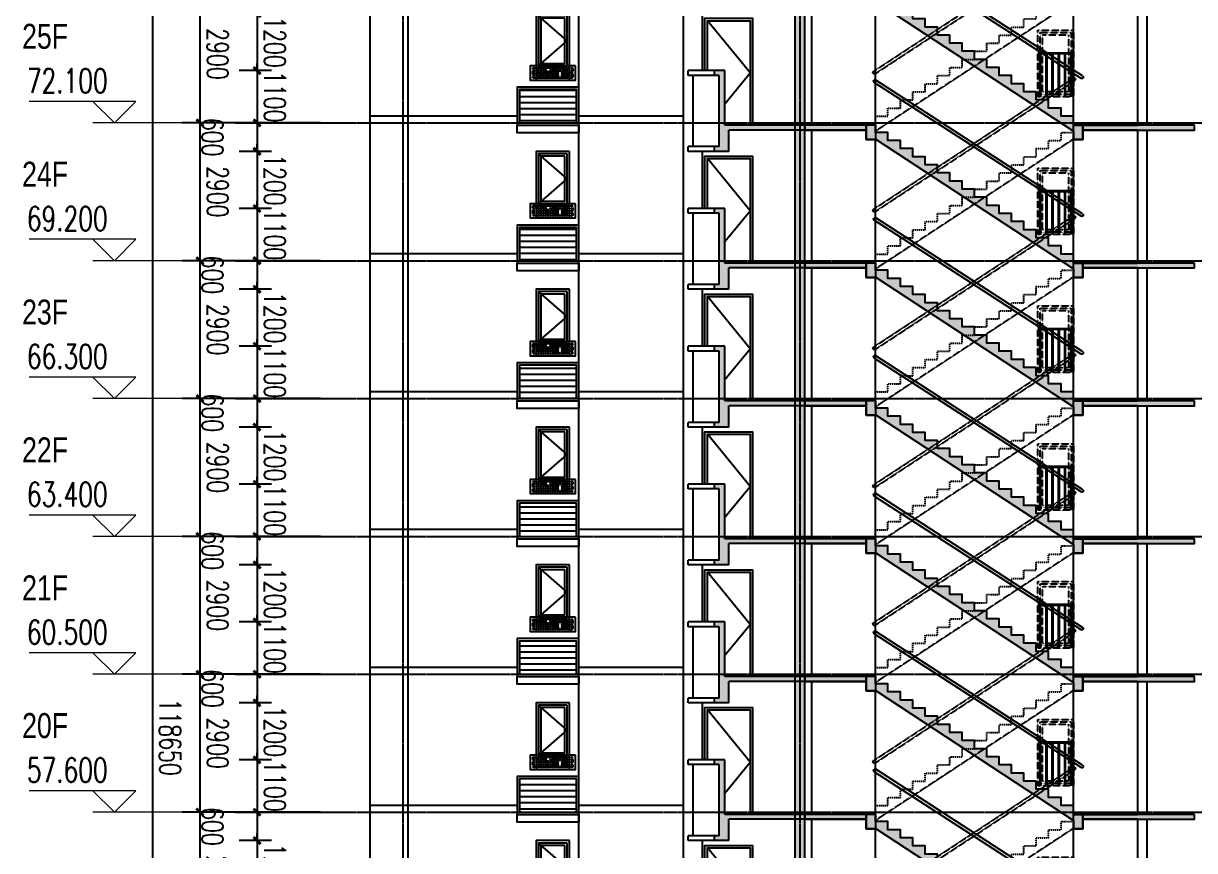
# Model space of a CAD drawing. Header units: millimetres. Extents: x 43 to 235305, y 0 to 139712.
# Drawn here: x 179818 to 204454, y 69499 to 86900 of the extents above; entities that cross this region are included whole.
import ezdxf

# ---------------------------------------------------------------- set-up
doc = ezdxf.new("R2010")
doc.units = ezdxf.units.MM
doc.linetypes.add('DASH', pattern=[0.35, 0.25, -0.1])
doc.linetypes.add('DOTE', pattern=[2.42, 2, -0.2, 0.02, -0.2])
for name, color, linetype in [('$0$A-DRWD', 4, 'Continuous'), ('A-AXIS', 1, 'DOTE'), ('A-AXIS-DIMS', 3, 'Continuous'), ('A-CLOS', 5, 'Continuous'), ('A-DRWD-DIMS', 144, 'Continuous'), ('A-ELEV-DRWD', 130, 'Continuous'), ('A-ELEV-HRAL', 165, 'Continuous'), ('A-ELEV-LINE', 30, 'Continuous'), ('A-ELEV-LINE1', 33, 'Continuous'), ('A-ELEV-LINE2', 55, 'Continuous'), ('A-ELEV-OPEN', 253, 'Continuous'), ('A-ELEV-PATT', 55, 'Continuous'), ('A-ELEV-SHUT', 215, 'Continuous'), ('A-HATH', 8, 'Continuous'), ('A-HATH1', 251, 'Continuous'), ('A-OVER', 21, 'Continuous'), ('A-ROOM-NAME', 255, 'Continuous'), ('A-WALL', 2, 'Continuous'), ('AXIS', 3, 'Continuous'), ('PUB_TEXT', 7, 'Continuous'), ('S_A-FLOR-STR', 3, 'Continuous'), ('S_STAIR', 2, 'Continuous'), ('Sun', 138, 'Continuous')]:
    doc.layers.add(name, color=color, linetype=linetype)
doc.styles.add('_TCH_DIM', font='SIMPLEX', dxfattribs={"bigfont": 'GBCBIG'})
doc.styles.add('_TCH_DIM_T3', font='SIMPLEX', dxfattribs={"width": 0.705882, "bigfont": 'GBCBIG'})
doc.styles.add('ZBHZ', font='zbxw.shx', dxfattribs={"width": 0.7, "bigfont": 'zbhz.shx'})
doc.dimstyles.new('_TCH_ARCH&&150', dxfattribs={"dimtxt": 446.25, "dimasz": 150, "dimexe": 375, "dimexo": 450, "dimgap": 150, "dimtad": 1, "dimdec": 0, "dimzin": 0, "dimdsep": 46, "dimtxsty": '_TCH_DIM_T3', "dimblk": 'ARCHTICK', "dimcen": 0.09, "dimclrt": 7, "dimazin": 2, "dimtfac": 1, "dimtdec": 0, "dimtix": 1, "dimtmove": 2, "dimatfit": 3, "dimfxl": 1, "dimtolj": 1, "dimtzin": 0, "dimarcsym": 0})

# ---------------------------------------------------------------- blocks, each defined once
blk = doc.blocks.new('A$C72E812A2')
at = {"layer": 'A-ELEV-PATT'}
h = blk.add_hatch(dxfattribs=at)
h.set_pattern_fill('ANSI31', color=256, scale=80, angle=315, style=0)
h.set_pattern_definition([(360, (97521.56, -76693.15), (4e-14, 127), [])])
h.paths.add_polyline_path([(1250, 150), (50, 150), (50, 850), (1250, 850)])
at = {"layer": 'A-ELEV-LINE'}
blk.add_lwpolyline([(0, 100), (0, -60), (1300, -60), (1300, 100)], close=True, dxfattribs=at)
at = {"layer": 'A-ELEV-SHUT'}
for points in [[(1300, 100), (0, 100), (0, 900), (1300, 900)], [(1250, 150), (50, 150), (50, 850), (1250, 850)]]:
    blk.add_lwpolyline(points, close=True, dxfattribs=at)
blk = doc.blocks.new('GGGG')
at = {"layer": 'A-ELEV-OPEN'}
for p, q in [((-176, -227), (0, 0)), ((-128, -96), (-220, -215)), ((-48, -132), (44, -12))]:
    blk.add_line(p, q, dxfattribs=at)
blk = doc.blocks.new('A$C482258D9')
at = {"layer": '$0$A-DRWD', "linetype": 'DASH'}
for points in [[(650, -300), (1300, -300), (1300, 1000), (650, 1000)], [(700, -250), (1250, -250), (1250, 950), (700, 950)]]:
    blk.add_lwpolyline(points, close=True, dxfattribs=at)
at = {"layer": 'A-ELEV-HRAL'}
for p, q in [((600, 570), (1350, 570)), ((600, 550), (1350, 550)), ((640, 550), (640, -350)), ((660, 550), (660, -350)), ((770, 550), (770, -350)), ((790, 550), (790, -350)), ((900, 550), (900, -350)), ((920, 550), (920, -350)), ((1030, 550), (1030, -350)), ((1050, 550), (1050, -350)), ((1160, 550), (1160, -350)), ((1180, 550), (1180, -350)), ((1290, 550), (1290, -350)), ((1310, 550), (1310, -350))]:
    blk.add_line(p, q, dxfattribs=at)
at = {"layer": 'A-ELEV-LINE1', "linetype": 'DASH'}
blk.add_lwpolyline([(600, -350), (1350, -350), (1350, 1050), (600, 1050)], close=True, dxfattribs=at)
blk = doc.blocks.new('A$C26D120F1')
blk.add_circle((0, 0), 12.5)
blk = doc.blocks.new('A$C1EB953EE')
at = {"layer": 'Sun'}
for p, q in [((960, 250), (0, 250)), ((960, -50), (960, 250))]:
    blk.add_line(p, q, dxfattribs=at)
blk.add_lwpolyline([(960, 250), (0, 250), (0, -50), (960, -50)], close=True, dxfattribs=at)
at = {"layer": 'Sun', "color": 8, "linetype": 'DASH', "ltscale": 0.2}
blk.add_lwpolyline([(910, 200), (50, 200), (50, 0), (910, 0)], close=True, dxfattribs=at)
at = {"layer": 'Sun'}
for centre in [(80, 175), (80, 125), (80, 75), (80, 25), (130, 175), (280, 175), (330, 175), (330, 125), (380, 125), (380, 75), (380, 25), (480, 175), (480, 75), (480, 25), (530, 175), (530, 125), (530, 75), (530, 25), (580, 125), (580, 75), (580, 25), (680, 75), (680, 25), (730, 175), (730, 125), (730, 75), (730, 25), (780, 175), (780, 75), (780, 25)]:
    blk.add_circle(centre, 5, dxfattribs=at)
for p in [(80, 200), (80, 150), (80, 100), (80, 50), (80, 0), (130, 200), (130, 0), (180, 200), (180, 150), (180, 100), (180, 50), (180, 0), (230, 200), (230, 150), (230, 100), (230, 50), (230, 0), (280, 200), (280, 150), (280, 100), (280, 50), (280, 0), (330, 200), (330, 150), (330, 100), (330, 50), (330, 0), (380, 100), (380, 50), (380, 0), (430, 200), (430, 150), (430, 100), (430, 50), (430, 0), (480, 200), (480, 150), (480, 100), (480, 50), (480, 0), (530, 200), (530, 150), (530, 100), (530, 50), (530, 0), (580, 200), (580, 150), (580, 100), (580, 50), (580, 0), (630, 200), (630, 150), (630, 0), (680, 200), (680, 150), (680, 100), (680, 50), (680, 0), (730, 200), (730, 150), (730, 100), (730, 50), (730, 0), (780, 200), (780, 150), (780, 100), (780, 50), (780, 0), (830, 100), (830, 50), (830, 0), (880, 200), (880, 150), (880, 100), (880, 50), (880, 0)]:
    blk.add_blockref('A$C26D120F1', p, dxfattribs=at)
blk = doc.blocks.new('150pmbzd')
at = {"layer": 'A-HATH'}
for points in [[(923307, 4639), (922157, 4639), (922157, 4739), (923507, 4739), (923507, 4669), (923507, 4589), (923507, 4439), (923307, 4439)], [(923307, 1839), (923507, 1839), (923507, 2030), (923767, 2030), (923767, 2200), (924027, 2200), (924027, 2371), (924287, 2371), (924287, 2542), (924547, 2542), (924547, 2712), (924807, 2712), (924807, 2883), (925067, 2883), (925067, 3053), (925327, 3053), (925327, 3224), (925587, 3224), (925587, 3395), (925847, 3395), (925847, 3565), (926107, 3565), (926107, 3736), (926367, 3736), (926367, 3906), (926627, 3906), (926627, 4077), (926887, 4077), (926887, 4247), (927147, 4247), (927147, 4418), (927407, 4418), (927407, 4589), (927667, 4589), (927667, 4669), (927667, 4739), (927867, 4739), (927867, 4439), (927658, 4439), (923507, 1716), (923507, 1539), (923307, 1539)], [(927867, 4739), (929157, 4739), (929157, 4639), (927867, 4639)], [(929157, 4739), (929357, 4739), (929357, 1839), (929157, 1839)], [(930757, 1839), (930837, 1839), (930837, 2989), (931057, 2989), (931057, 2889), (930957, 2889), (930957, 1389), (931057, 1389), (931057, 1289), (930757, 1289)], [(920957, 1839), (923307, 1839), (923307, 1739), (920957, 1739)], [(930807, 1739), (927867, 1739), (927867, 1539), (927667, 1539), (927667, 1839), (930807, 1839)]]:
    blk.add_hatch(color=256, dxfattribs=at).paths.add_polyline_path(points)
at = {"layer": 'A-CLOS'}
for p, q in [((929357, 1839), (929357, 4739)), ((930837, 2989), (931057, 2989)), ((930837, 1839), (930837, 2989)), ((931057, 2889), (931057, 2989)), ((930957, 1389), (930957, 2889)), ((930957, 2889), (931057, 2889)), ((927667, 1839), (930837, 1839)), ((930757, 1289), (930757, 1739)), ((930757, 1289), (931057, 1289)), ((930957, 1389), (931057, 1389)), ((931057, 1289), (931057, 1389))]:
    blk.add_line(p, q, dxfattribs=at)
for points in [[(922157, 4639), (923307, 4639), (923307, 4439), (923507, 4439), (923507, 4739), (922157, 4739)], [(929157, 1839), (929157, 4739)], [(927667, 1839), (927667, 1539), (927867, 1539), (927867, 1739), (930757, 1739)]]:
    blk.add_lwpolyline(points, dxfattribs=at)
for points in [[(927867, 4739), (929157, 4739), (929157, 4639), (927867, 4639)], [(920957, 1839), (923307, 1839), (923307, 1739), (920957, 1739)]]:
    blk.add_lwpolyline(points, close=True, dxfattribs=at)
at = {"layer": 'A-ELEV-DRWD'}
blk.add_lwpolyline([(931207, 2989), (931207, 4039), (930307, 4039), (930307, 1839)], dxfattribs=at)
for points in [[(934157, 4139), (934757, 4139), (934757, 3089), (934157, 3089)], [(934207, 4089), (934707, 4089), (934707, 3139), (934207, 3139)], [(934157, 3039), (934757, 3039), (934757, 2839), (934157, 2839)]]:
    blk.add_lwpolyline(points, close=True, dxfattribs=at)
at = {"layer": 'A-ELEV-HRAL'}
for p, q in [((923313, 2876), (927665, 5690)), ((923346, 2825), (927697, 5639))]:
    blk.add_line(p, q, dxfattribs=at)
at = {"layer": 'A-ELEV-HRAL', "linetype": 'DASH'}
for p, q in [((927679, 2922), (923477, 5679)), ((927712, 2973), (923510, 5729))]:
    blk.add_line(p, q, dxfattribs=at)
at = {"layer": 'A-ELEV-HRAL'}
for centre, start, end in [((923494, 5704), 56.7308, 236.7308), ((927681, 5664), 302.8858, 122.8858), ((927695, 2948), 236.7308, 56.7308), ((923329, 2851), 122.8858, 302.8858)]:
    blk.add_arc(centre, 30, start, end, dxfattribs=at)
at = {"layer": 'A-ELEV-LINE1'}
for p, q in [((923507, 1839), (923507, 4439)), ((927667, 1839), (927667, 4439)), ((931307, 2989), (931307, 4189)), ((931707, 1289), (931707, 4189)), ((931057, 2989), (931607, 2989)), ((931607, 2889), (931607, 2989)), ((931057, 2889), (931607, 2889)), ((931507, 1389), (931507, 2889)), ((931057, 1389), (931607, 1389)), ((931057, 1289), (931607, 1289)), ((931607, 1289), (931607, 1389))]:
    blk.add_line(p, q, dxfattribs=at)
for points in [[(929007, 1839), (929007, 4639)], [(931257, 2989), (931257, 4089), (930257, 4089), (930257, 1839)]]:
    blk.add_lwpolyline(points, dxfattribs=at)
blk.add_lwpolyline([(934107, 4189), (934807, 4189), (934807, 2789), (934107, 2789)], close=True, dxfattribs=at)
at = {"layer": 'A-ELEV-LINE2'}
for p, q in [((933907, 2039), (931707, 2039)), ((938307, 2039), (935207, 2039))]:
    blk.add_line(p, q, dxfattribs=at)
at = {"layer": 'A-ELEV-OPEN'}
for points in [[(930837, 2291), (930307, 2939), (931207, 4039)], [(934757, 3089), (934157, 3614), (934757, 4139)]]:
    blk.add_lwpolyline(points, dxfattribs=at)
at = {"layer": 'A-WALL'}
blk.add_line((922157, 4639), (922157, 1839), dxfattribs=at)
blk.add_lwpolyline([(921957, 1839), (921957, 4639)], dxfattribs=at)
at = {"layer": 'S_A-FLOR-STR', "linetype": 'DASH', "ltscale": 0.5}
blk.add_lwpolyline([(927667, 1839), (927667, 2030), (927407, 2030), (927407, 2200), (927147, 2200), (927147, 2371), (926887, 2371), (926887, 2542), (926627, 2542), (926627, 2712), (926367, 2712), (926367, 2883), (926107, 2883), (926107, 3053), (925847, 3053), (925847, 3224), (925587, 3224), (925587, 3395), (925327, 3395), (925327, 3565), (925067, 3565), (925067, 3736), (924807, 3736), (924807, 3906), (924547, 3906), (924547, 4077), (924287, 4077), (924287, 4247), (924027, 4247), (924027, 4418), (923767, 4418), (923767, 4589), (923507, 4589)], dxfattribs=at)
at = {"layer": 'S_A-FLOR-STR', "linetype": 'DASH'}
blk.add_lwpolyline([(923507, 4439), (923516, 4439), (927667, 1716)], dxfattribs=at)
at = {"layer": 'S_STAIR'}
blk.add_line((927797, 1839), (929157, 1839), dxfattribs=at)
blk.add_lwpolyline([(923307, 1839), (923507, 1839), (923507, 2030), (923767, 2030), (923767, 2200), (924027, 2200), (924027, 2371), (924287, 2371), (924287, 2542), (924547, 2542), (924547, 2712), (924807, 2712), (924807, 2883), (925067, 2883), (925067, 3053), (925327, 3053), (925327, 3224), (925587, 3224), (925587, 3395), (925847, 3395), (925847, 3565), (926107, 3565), (926107, 3736), (926367, 3736), (926367, 3906), (926627, 3906), (926627, 4077), (926887, 4077), (926887, 4247), (927147, 4247), (927147, 4418), (927407, 4418), (927407, 4589), (927667, 4589), (927667, 4669), (927667, 4739), (927867, 4739), (927867, 4439), (927658, 4439), (923507, 1716), (923507, 1539), (923307, 1539), (923307, 1839)], dxfattribs=at)
at = {"layer": 'A-ELEV-OPEN', "xscale": 0.5, "yscale": 0.5, "zscale": 0.5}
blk.add_blockref('GGGG', (934467, 2999), dxfattribs=at)
at = {"layer": 'A-HATH1'}
blk.add_blockref('A$C72E812A2', (933907, 1739), dxfattribs=at)
at = {"layer": 'A-OVER'}
blk.add_blockref('A$C482258D9', (922907, 2789), dxfattribs=at)
at = {"layer": 'Sun', "xscale": -1}
blk.add_blockref('A$C1EB953EE', (934937, 2839), dxfattribs=at)
blk = doc.blocks.new('_ArchTick')
at = {"color": 0, "linetype": 'ByBlock', "const_width": 0.4}
blk.add_lwpolyline([(-0.5, -0.5), (0.5, 0.5)], dxfattribs=at)
blk = doc.blocks.new('*D3983')
at = {"layer": 'A-AXIS-DIMS', "color": 0, "lineweight": -2, "transparency": 16777216}
for p, q in [((186066, 70308), (183156, 70308)), ((183531, 70308), (183531, 67408)), ((186067, 67408), (183156, 67408))]:
    blk.add_line(p, q, dxfattribs=at)
at = {"layer": 'Defpoints', "color": 0, "transparency": 16777216}
for p in [(186516, 70308), (183531, 67408), (186517, 67408)]:
    blk.add_point(p, dxfattribs=at)
at = {"layer": 'A-AXIS-DIMS', "color": 0, "lineweight": -2, "transparency": 16777216, "xscale": 150, "yscale": 150, "zscale": 150}
for p, rotation in [((183531, 70308), 90.00053837459261), ((183531, 67408), 270.0005383745926)]:
    blk.add_blockref('_ArchTick', p, dxfattribs=dict(at, rotation=rotation))
at = {"layer": 'A-AXIS-DIMS', "color": 7, "transparency": 16777216, "insert": (183904, 68858), "char_height": 446.2, "attachment_point": 5, "rotation": 270.0005, "style": '_TCH_DIM_T3'}
blk.add_mtext('\\A1;2900', dxfattribs=at)
blk = doc.blocks.new('*D3984')
at = {"layer": 'A-AXIS-DIMS', "color": 0, "lineweight": -2, "transparency": 16777216}
for p, q in [((186066, 73208), (183156, 73208)), ((183531, 73208), (183531, 70308)), ((186066, 70308), (183156, 70308))]:
    blk.add_line(p, q, dxfattribs=at)
at = {"layer": 'Defpoints', "color": 0, "transparency": 16777216}
for p in [(186516, 73208), (183531, 70308), (186516, 70308)]:
    blk.add_point(p, dxfattribs=at)
at = {"layer": 'A-AXIS-DIMS', "color": 0, "lineweight": -2, "transparency": 16777216, "xscale": 150, "yscale": 150, "zscale": 150}
for p, rotation in [((183531, 73208), 90.00053837459261), ((183531, 70308), 270.0005383745926)]:
    blk.add_blockref('_ArchTick', p, dxfattribs=dict(at, rotation=rotation))
at = {"layer": 'A-AXIS-DIMS', "color": 7, "transparency": 16777216, "insert": (183904, 71758), "char_height": 446.2, "attachment_point": 5, "rotation": 270.0005, "style": '_TCH_DIM_T3'}
blk.add_mtext('\\A1;2900', dxfattribs=at)
blk = doc.blocks.new('*D3985')
at = {"layer": 'A-AXIS-DIMS', "color": 0, "lineweight": -2, "transparency": 16777216}
for p, q in [((186066, 76108), (183156, 76108)), ((183531, 76108), (183531, 73208)), ((186066, 73208), (183156, 73208))]:
    blk.add_line(p, q, dxfattribs=at)
at = {"layer": 'Defpoints', "color": 0, "transparency": 16777216}
for p in [(186516, 76108), (183531, 73208), (186516, 73208)]:
    blk.add_point(p, dxfattribs=at)
at = {"layer": 'A-AXIS-DIMS', "color": 0, "lineweight": -2, "transparency": 16777216, "xscale": 150, "yscale": 150, "zscale": 150}
for p, rotation in [((183531, 76108), 90.00053837459384), ((183531, 73208), 270.0005383745939)]:
    blk.add_blockref('_ArchTick', p, dxfattribs=dict(at, rotation=rotation))
at = {"layer": 'A-AXIS-DIMS', "color": 7, "transparency": 16777216, "insert": (183904, 74658), "char_height": 446.2, "attachment_point": 5, "rotation": 270.0005, "style": '_TCH_DIM_T3'}
blk.add_mtext('\\A1;2900', dxfattribs=at)
blk = doc.blocks.new('*D3986')
at = {"layer": 'A-AXIS-DIMS', "color": 0, "lineweight": -2, "transparency": 16777216}
for p, q in [((186066, 79008), (183156, 79008)), ((183531, 79008), (183531, 76108)), ((186066, 76108), (183156, 76108))]:
    blk.add_line(p, q, dxfattribs=at)
at = {"layer": 'Defpoints', "color": 0, "transparency": 16777216}
for p in [(186516, 79008), (183531, 76108), (186516, 76108)]:
    blk.add_point(p, dxfattribs=at)
at = {"layer": 'A-AXIS-DIMS', "color": 0, "lineweight": -2, "transparency": 16777216, "xscale": 150, "yscale": 150, "zscale": 150}
for p, rotation in [((183531, 79008), 90.00053837459261), ((183531, 76108), 270.0005383745926)]:
    blk.add_blockref('_ArchTick', p, dxfattribs=dict(at, rotation=rotation))
at = {"layer": 'A-AXIS-DIMS', "color": 7, "transparency": 16777216, "insert": (183904, 77558), "char_height": 446.2, "attachment_point": 5, "rotation": 270.0005, "style": '_TCH_DIM_T3'}
blk.add_mtext('\\A1;2900', dxfattribs=at)
blk = doc.blocks.new('*D3987')
at = {"layer": 'A-AXIS-DIMS', "color": 0, "lineweight": -2, "transparency": 16777216}
for p, q in [((186066, 81908), (183156, 81908)), ((183531, 81908), (183531, 79008)), ((186066, 79008), (183156, 79008))]:
    blk.add_line(p, q, dxfattribs=at)
at = {"layer": 'Defpoints', "color": 0, "transparency": 16777216}
for p in [(186516, 81908), (183531, 79008), (186516, 79008)]:
    blk.add_point(p, dxfattribs=at)
at = {"layer": 'A-AXIS-DIMS', "color": 0, "lineweight": -2, "transparency": 16777216, "xscale": 150, "yscale": 150, "zscale": 150}
for p, rotation in [((183531, 81908), 90.00053837459261), ((183531, 79008), 270.0005383745926)]:
    blk.add_blockref('_ArchTick', p, dxfattribs=dict(at, rotation=rotation))
at = {"layer": 'A-AXIS-DIMS', "color": 7, "transparency": 16777216, "insert": (183904, 80458), "char_height": 446.2, "attachment_point": 5, "rotation": 270.0005, "style": '_TCH_DIM_T3'}
blk.add_mtext('\\A1;2900', dxfattribs=at)
blk = doc.blocks.new('*D3988')
at = {"layer": 'A-AXIS-DIMS', "color": 0, "lineweight": -2, "transparency": 16777216}
for p, q in [((186066, 84808), (183156, 84808)), ((183531, 84808), (183531, 81908)), ((186066, 81908), (183156, 81908))]:
    blk.add_line(p, q, dxfattribs=at)
at = {"layer": 'Defpoints', "color": 0, "transparency": 16777216}
for p in [(186516, 84808), (183531, 81908), (186516, 81908)]:
    blk.add_point(p, dxfattribs=at)
at = {"layer": 'A-AXIS-DIMS', "color": 0, "lineweight": -2, "transparency": 16777216, "xscale": 150, "yscale": 150, "zscale": 150}
for p, rotation in [((183531, 84808), 90.00053837459261), ((183531, 81908), 270.0005383745926)]:
    blk.add_blockref('_ArchTick', p, dxfattribs=dict(at, rotation=rotation))
at = {"layer": 'A-AXIS-DIMS', "color": 7, "transparency": 16777216, "insert": (183904, 83358), "char_height": 446.2, "attachment_point": 5, "rotation": 270.0005, "style": '_TCH_DIM_T3'}
blk.add_mtext('\\A1;2900', dxfattribs=at)
blk = doc.blocks.new('*D3989')
at = {"layer": 'A-AXIS-DIMS', "color": 0, "lineweight": -2, "transparency": 16777216}
for p, q in [((186066, 87708), (183156, 87708)), ((183531, 87708), (183531, 84808)), ((186066, 84808), (183156, 84808))]:
    blk.add_line(p, q, dxfattribs=at)
at = {"layer": 'Defpoints', "color": 0, "transparency": 16777216}
for p in [(186516, 87708), (183531, 84808), (186516, 84808)]:
    blk.add_point(p, dxfattribs=at)
at = {"layer": 'A-AXIS-DIMS', "color": 0, "lineweight": -2, "transparency": 16777216, "xscale": 150, "yscale": 150, "zscale": 150}
for p, rotation in [((183531, 87708), 90.00053837459261), ((183531, 84808), 270.0005383745926)]:
    blk.add_blockref('_ArchTick', p, dxfattribs=dict(at, rotation=rotation))
at = {"layer": 'A-AXIS-DIMS', "color": 7, "transparency": 16777216, "insert": (183904, 86258), "char_height": 446.2, "attachment_point": 5, "rotation": 270.0005, "style": '_TCH_DIM_T3'}
blk.add_mtext('\\A1;2900', dxfattribs=at)
blk = doc.blocks.new('*D4009')
at = {"layer": 'A-AXIS-DIMS', "color": 0, "lineweight": -2, "transparency": 16777216}
for p, q in [((185498, 131208), (182157, 131208)), ((182532, 131208), (182533, 12558)), ((185499, 12558), (182158, 12558))]:
    blk.add_line(p, q, dxfattribs=at)
at = {"layer": 'Defpoints', "color": 0, "transparency": 16777216}
for p in [(185948, 131208), (182533, 12558), (185949, 12558)]:
    blk.add_point(p, dxfattribs=at)
at = {"layer": 'A-AXIS-DIMS', "color": 0, "lineweight": -2, "transparency": 16777216, "xscale": 150, "yscale": 150, "zscale": 150}
for p, rotation in [((182532, 131208), 90.000509565341), ((182533, 12558), 270.000509565341)]:
    blk.add_blockref('_ArchTick', p, dxfattribs=dict(at, rotation=rotation))
at = {"layer": 'A-AXIS-DIMS', "color": 7, "transparency": 16777216, "insert": (182906, 71883), "char_height": 446.2, "attachment_point": 5, "rotation": 270.0005, "style": '_TCH_DIM_T3'}
blk.add_mtext('\\A1;118650', dxfattribs=at)
blk = doc.blocks.new('*D3249')
at = {"layer": 'A-DRWD-DIMS', "color": 0, "lineweight": -2, "transparency": 16777216}
for p, q in [((184732, 69708), (184732, 69858)), ((185037, 69708), (184357, 69708)), ((184732, 69708), (184732, 68508)), ((185037, 68508), (184357, 68508)), ((184732, 68508), (184732, 68358))]:
    blk.add_line(p, q, dxfattribs=at)
at = {"layer": 'Defpoints', "color": 0, "transparency": 16777216}
for p in [(185487, 69708), (184732, 68508), (185487, 68508)]:
    blk.add_point(p, dxfattribs=at)
at = {"layer": 'A-DRWD-DIMS', "color": 0, "lineweight": -2, "transparency": 16777216, "xscale": 150, "yscale": 150, "zscale": 150}
for p, rotation in [((184732, 69708), 270.0006330737313), ((184732, 68508), 90.00063307373124)]:
    blk.add_blockref('_ArchTick', p, dxfattribs=dict(at, rotation=rotation))
at = {"layer": 'A-DRWD-DIMS', "color": 7, "transparency": 16777216, "insert": (185105, 69108), "char_height": 446.2, "attachment_point": 5, "rotation": 270.0006, "style": '_TCH_DIM_T3'}
blk.add_mtext('\\A1;1200', dxfattribs=at)
blk = doc.blocks.new('*D3250')
at = {"layer": 'A-DRWD-DIMS', "color": 0, "lineweight": -2, "transparency": 16777216}
for p, q in [((185037, 70308), (184357, 70308)), ((184732, 70308), (184732, 69708)), ((185037, 69708), (184357, 69708))]:
    blk.add_line(p, q, dxfattribs=at)
at = {"layer": 'Defpoints', "color": 0, "transparency": 16777216}
for p in [(185487, 70308), (184732, 69708), (185487, 69708)]:
    blk.add_point(p, dxfattribs=at)
at = {"layer": 'A-DRWD-DIMS', "color": 0, "lineweight": -2, "transparency": 16777216, "xscale": 150, "yscale": 150, "zscale": 150}
for p, rotation in [((184732, 70308), 90.00063307372568), ((184732, 69708), 270.0006330737257)]:
    blk.add_blockref('_ArchTick', p, dxfattribs=dict(at, rotation=rotation))
at = {"layer": 'A-DRWD-DIMS', "color": 7, "transparency": 16777216, "insert": (183795, 70008), "char_height": 446.2, "attachment_point": 5, "rotation": 270.0006, "style": '_TCH_DIM_T3'}
blk.add_mtext('\\A1;600', dxfattribs=at)
blk = doc.blocks.new('*D3251')
at = {"layer": 'A-DRWD-DIMS', "color": 0, "lineweight": -2, "transparency": 16777216}
for p, q in [((184732, 71408), (184732, 71558)), ((185037, 71408), (184357, 71408)), ((184732, 71408), (184732, 70308)), ((185037, 70308), (184357, 70308)), ((184732, 70308), (184732, 70158))]:
    blk.add_line(p, q, dxfattribs=at)
at = {"layer": 'Defpoints', "color": 0, "transparency": 16777216}
for p in [(185487, 71408), (184732, 70308), (185487, 70308)]:
    blk.add_point(p, dxfattribs=at)
at = {"layer": 'A-DRWD-DIMS', "color": 0, "lineweight": -2, "transparency": 16777216, "xscale": 150, "yscale": 150, "zscale": 150}
for p, rotation in [((184732, 71408), 270.0006330737318), ((184732, 70308), 90.00063307373175)]:
    blk.add_blockref('_ArchTick', p, dxfattribs=dict(at, rotation=rotation))
at = {"layer": 'A-DRWD-DIMS', "color": 7, "transparency": 16777216, "insert": (185105, 70858), "char_height": 446.2, "attachment_point": 5, "rotation": 270.0006, "style": '_TCH_DIM_T3'}
blk.add_mtext('\\A1;1100', dxfattribs=at)
blk = doc.blocks.new('*D3252')
at = {"layer": 'A-DRWD-DIMS', "color": 0, "lineweight": -2, "transparency": 16777216}
for p, q in [((184732, 72608), (184732, 72758)), ((185037, 72608), (184357, 72608)), ((184732, 72608), (184732, 71408)), ((185037, 71408), (184357, 71408)), ((184732, 71408), (184732, 71258))]:
    blk.add_line(p, q, dxfattribs=at)
at = {"layer": 'Defpoints', "color": 0, "transparency": 16777216}
for p in [(185487, 72608), (184732, 71408), (185487, 71408)]:
    blk.add_point(p, dxfattribs=at)
at = {"layer": 'A-DRWD-DIMS', "color": 0, "lineweight": -2, "transparency": 16777216, "xscale": 150, "yscale": 150, "zscale": 150}
for p, rotation in [((184732, 72608), 270.0006330737313), ((184732, 71408), 90.00063307373124)]:
    blk.add_blockref('_ArchTick', p, dxfattribs=dict(at, rotation=rotation))
at = {"layer": 'A-DRWD-DIMS', "color": 7, "transparency": 16777216, "insert": (185105, 72008), "char_height": 446.2, "attachment_point": 5, "rotation": 270.0006, "style": '_TCH_DIM_T3'}
blk.add_mtext('\\A1;1200', dxfattribs=at)
blk = doc.blocks.new('*D3253')
at = {"layer": 'A-DRWD-DIMS', "color": 0, "lineweight": -2, "transparency": 16777216}
for p, q in [((185037, 73208), (184357, 73208)), ((184732, 73208), (184732, 72608)), ((185037, 72608), (184357, 72608))]:
    blk.add_line(p, q, dxfattribs=at)
at = {"layer": 'Defpoints', "color": 0, "transparency": 16777216}
for p in [(185487, 73208), (184732, 72608), (185487, 72608)]:
    blk.add_point(p, dxfattribs=at)
at = {"layer": 'A-DRWD-DIMS', "color": 0, "lineweight": -2, "transparency": 16777216, "xscale": 150, "yscale": 150, "zscale": 150}
for p, rotation in [((184732, 73208), 90.00063307373124), ((184732, 72608), 270.0006330737313)]:
    blk.add_blockref('_ArchTick', p, dxfattribs=dict(at, rotation=rotation))
at = {"layer": 'A-DRWD-DIMS', "color": 7, "transparency": 16777216, "insert": (183795, 72908), "char_height": 446.2, "attachment_point": 5, "rotation": 270.0006, "style": '_TCH_DIM_T3'}
blk.add_mtext('\\A1;600', dxfattribs=at)
blk = doc.blocks.new('*D3254')
at = {"layer": 'A-DRWD-DIMS', "color": 0, "lineweight": -2, "transparency": 16777216}
for p, q in [((184732, 74308), (184732, 74458)), ((185037, 74308), (184357, 74308)), ((184732, 74308), (184732, 73208)), ((185037, 73208), (184357, 73208)), ((184732, 73208), (184732, 73058))]:
    blk.add_line(p, q, dxfattribs=at)
at = {"layer": 'Defpoints', "color": 0, "transparency": 16777216}
for p in [(185487, 74308), (184732, 73208), (185487, 73208)]:
    blk.add_point(p, dxfattribs=at)
at = {"layer": 'A-DRWD-DIMS', "color": 0, "lineweight": -2, "transparency": 16777216, "xscale": 150, "yscale": 150, "zscale": 150}
for p, rotation in [((184732, 74308), 270.0006330737318), ((184732, 73208), 90.00063307373175)]:
    blk.add_blockref('_ArchTick', p, dxfattribs=dict(at, rotation=rotation))
at = {"layer": 'A-DRWD-DIMS', "color": 7, "transparency": 16777216, "insert": (185105, 73758), "char_height": 446.2, "attachment_point": 5, "rotation": 270.0006, "style": '_TCH_DIM_T3'}
blk.add_mtext('\\A1;1100', dxfattribs=at)
blk = doc.blocks.new('*D3255')
at = {"layer": 'A-DRWD-DIMS', "color": 0, "lineweight": -2, "transparency": 16777216}
for p, q in [((184732, 75508), (184732, 75658)), ((185037, 75508), (184357, 75508)), ((184732, 75508), (184732, 74308)), ((185037, 74308), (184357, 74308)), ((184732, 74308), (184732, 74158))]:
    blk.add_line(p, q, dxfattribs=at)
at = {"layer": 'Defpoints', "color": 0, "transparency": 16777216}
for p in [(185487, 75508), (184732, 74308), (185487, 74308)]:
    blk.add_point(p, dxfattribs=at)
at = {"layer": 'A-DRWD-DIMS', "color": 0, "lineweight": -2, "transparency": 16777216, "xscale": 150, "yscale": 150, "zscale": 150}
for p, rotation in [((184732, 75508), 270.0006330737285), ((184732, 74308), 90.0006330737285)]:
    blk.add_blockref('_ArchTick', p, dxfattribs=dict(at, rotation=rotation))
at = {"layer": 'A-DRWD-DIMS', "color": 7, "transparency": 16777216, "insert": (185105, 74908), "char_height": 446.2, "attachment_point": 5, "rotation": 270.0006, "style": '_TCH_DIM_T3'}
blk.add_mtext('\\A1;1200', dxfattribs=at)
blk = doc.blocks.new('*D3256')
at = {"layer": 'A-DRWD-DIMS', "color": 0, "lineweight": -2, "transparency": 16777216}
for p, q in [((185037, 76108), (184357, 76108)), ((184732, 76108), (184732, 75508)), ((185037, 75508), (184357, 75508))]:
    blk.add_line(p, q, dxfattribs=at)
at = {"layer": 'Defpoints', "color": 0, "transparency": 16777216}
for p in [(185487, 76108), (184732, 75508), (185487, 75508)]:
    blk.add_point(p, dxfattribs=at)
at = {"layer": 'A-DRWD-DIMS', "color": 0, "lineweight": -2, "transparency": 16777216, "xscale": 150, "yscale": 150, "zscale": 150}
for p, rotation in [((184732, 76108), 90.00063307373124), ((184732, 75508), 270.0006330737313)]:
    blk.add_blockref('_ArchTick', p, dxfattribs=dict(at, rotation=rotation))
at = {"layer": 'A-DRWD-DIMS', "color": 7, "transparency": 16777216, "insert": (183795, 75808), "char_height": 446.2, "attachment_point": 5, "rotation": 270.0006, "style": '_TCH_DIM_T3'}
blk.add_mtext('\\A1;600', dxfattribs=at)
blk = doc.blocks.new('*D3257')
at = {"layer": 'A-DRWD-DIMS', "color": 0, "lineweight": -2, "transparency": 16777216}
for p, q in [((184732, 77208), (184732, 77358)), ((185037, 77208), (184357, 77208)), ((184732, 77208), (184732, 76108)), ((185037, 76108), (184357, 76108)), ((184732, 76108), (184732, 75958))]:
    blk.add_line(p, q, dxfattribs=at)
at = {"layer": 'Defpoints', "color": 0, "transparency": 16777216}
for p in [(185487, 77208), (184732, 76108), (185487, 76108)]:
    blk.add_point(p, dxfattribs=at)
at = {"layer": 'A-DRWD-DIMS', "color": 0, "lineweight": -2, "transparency": 16777216, "xscale": 150, "yscale": 150, "zscale": 150}
for p, rotation in [((184732, 77208), 270.0006330737318), ((184732, 76108), 90.00063307373175)]:
    blk.add_blockref('_ArchTick', p, dxfattribs=dict(at, rotation=rotation))
at = {"layer": 'A-DRWD-DIMS', "color": 7, "transparency": 16777216, "insert": (185105, 76658), "char_height": 446.2, "attachment_point": 5, "rotation": 270.0006, "style": '_TCH_DIM_T3'}
blk.add_mtext('\\A1;1100', dxfattribs=at)
blk = doc.blocks.new('*D3258')
at = {"layer": 'A-DRWD-DIMS', "color": 0, "lineweight": -2, "transparency": 16777216}
for p, q in [((185037, 78408), (184357, 78408)), ((184732, 78408), (184732, 78558)), ((184732, 78408), (184732, 77208)), ((185037, 77208), (184357, 77208)), ((184732, 77208), (184732, 77058))]:
    blk.add_line(p, q, dxfattribs=at)
at = {"layer": 'Defpoints', "color": 0, "transparency": 16777216}
for p in [(185487, 78408), (184732, 77208), (185487, 77208)]:
    blk.add_point(p, dxfattribs=at)
at = {"layer": 'A-DRWD-DIMS', "color": 0, "lineweight": -2, "transparency": 16777216, "xscale": 150, "yscale": 150, "zscale": 150}
for p, rotation in [((184732, 78408), 270.0006330737313), ((184732, 77208), 90.00063307373124)]:
    blk.add_blockref('_ArchTick', p, dxfattribs=dict(at, rotation=rotation))
at = {"layer": 'A-DRWD-DIMS', "color": 7, "transparency": 16777216, "insert": (185105, 77808), "char_height": 446.2, "attachment_point": 5, "rotation": 270.0006, "style": '_TCH_DIM_T3'}
blk.add_mtext('\\A1;1200', dxfattribs=at)
blk = doc.blocks.new('*D3259')
at = {"layer": 'A-DRWD-DIMS', "color": 0, "lineweight": -2, "transparency": 16777216}
for p, q in [((185037, 79008), (184357, 79008)), ((184732, 79008), (184732, 78408)), ((185037, 78408), (184357, 78408))]:
    blk.add_line(p, q, dxfattribs=at)
at = {"layer": 'Defpoints', "color": 0, "transparency": 16777216}
for p in [(185487, 79008), (184732, 78408), (185487, 78408)]:
    blk.add_point(p, dxfattribs=at)
at = {"layer": 'A-DRWD-DIMS', "color": 0, "lineweight": -2, "transparency": 16777216, "xscale": 150, "yscale": 150, "zscale": 150}
for p, rotation in [((184732, 79008), 90.00063307373124), ((184732, 78408), 270.0006330737313)]:
    blk.add_blockref('_ArchTick', p, dxfattribs=dict(at, rotation=rotation))
at = {"layer": 'A-DRWD-DIMS', "color": 7, "transparency": 16777216, "insert": (183795, 78708), "char_height": 446.2, "attachment_point": 5, "rotation": 270.0006, "style": '_TCH_DIM_T3'}
blk.add_mtext('\\A1;600', dxfattribs=at)
blk = doc.blocks.new('*D3260')
at = {"layer": 'A-DRWD-DIMS', "color": 0, "lineweight": -2, "transparency": 16777216}
for p, q in [((185037, 80108), (184357, 80108)), ((184732, 80108), (184732, 80258)), ((184732, 80108), (184732, 79008)), ((185037, 79008), (184357, 79008)), ((184732, 79008), (184732, 78858))]:
    blk.add_line(p, q, dxfattribs=at)
at = {"layer": 'Defpoints', "color": 0, "transparency": 16777216}
for p in [(185487, 80108), (184732, 79008), (185487, 79008)]:
    blk.add_point(p, dxfattribs=at)
at = {"layer": 'A-DRWD-DIMS', "color": 0, "lineweight": -2, "transparency": 16777216, "xscale": 150, "yscale": 150, "zscale": 150}
for p, rotation in [((184732, 80108), 270.0006330737287), ((184732, 79008), 90.00063307372876)]:
    blk.add_blockref('_ArchTick', p, dxfattribs=dict(at, rotation=rotation))
at = {"layer": 'A-DRWD-DIMS', "color": 7, "transparency": 16777216, "insert": (185105, 79558), "char_height": 446.2, "attachment_point": 5, "rotation": 270.0006, "style": '_TCH_DIM_T3'}
blk.add_mtext('\\A1;1100', dxfattribs=at)
blk = doc.blocks.new('*D3261')
at = {"layer": 'A-DRWD-DIMS', "color": 0, "lineweight": -2, "transparency": 16777216}
for p, q in [((185037, 81308), (184357, 81308)), ((184732, 81308), (184732, 81458)), ((184732, 81308), (184732, 80108)), ((185037, 80108), (184357, 80108)), ((184732, 80108), (184732, 79958))]:
    blk.add_line(p, q, dxfattribs=at)
at = {"layer": 'Defpoints', "color": 0, "transparency": 16777216}
for p in [(185487, 81308), (184732, 80108), (185487, 80108)]:
    blk.add_point(p, dxfattribs=at)
at = {"layer": 'A-DRWD-DIMS', "color": 0, "lineweight": -2, "transparency": 16777216, "xscale": 150, "yscale": 150, "zscale": 150}
for p, rotation in [((184732, 81308), 270.0006330737313), ((184732, 80108), 90.00063307373124)]:
    blk.add_blockref('_ArchTick', p, dxfattribs=dict(at, rotation=rotation))
at = {"layer": 'A-DRWD-DIMS', "color": 7, "transparency": 16777216, "insert": (185105, 80708), "char_height": 446.2, "attachment_point": 5, "rotation": 270.0006, "style": '_TCH_DIM_T3'}
blk.add_mtext('\\A1;1200', dxfattribs=at)
blk = doc.blocks.new('*D3262')
at = {"layer": 'A-DRWD-DIMS', "color": 0, "lineweight": -2, "transparency": 16777216}
for p, q in [((185037, 81908), (184357, 81908)), ((184732, 81908), (184732, 81308)), ((185037, 81308), (184357, 81308))]:
    blk.add_line(p, q, dxfattribs=at)
at = {"layer": 'Defpoints', "color": 0, "transparency": 16777216}
for p in [(185487, 81908), (184732, 81308), (185487, 81308)]:
    blk.add_point(p, dxfattribs=at)
at = {"layer": 'A-DRWD-DIMS', "color": 0, "lineweight": -2, "transparency": 16777216, "xscale": 150, "yscale": 150, "zscale": 150}
for p, rotation in [((184732, 81908), 90.00063307373124), ((184732, 81308), 270.0006330737313)]:
    blk.add_blockref('_ArchTick', p, dxfattribs=dict(at, rotation=rotation))
at = {"layer": 'A-DRWD-DIMS', "color": 7, "transparency": 16777216, "insert": (183795, 81608), "char_height": 446.2, "attachment_point": 5, "rotation": 270.0006, "style": '_TCH_DIM_T3'}
blk.add_mtext('\\A1;600', dxfattribs=at)
blk = doc.blocks.new('*D3263')
at = {"layer": 'A-DRWD-DIMS', "color": 0, "lineweight": -2, "transparency": 16777216}
for p, q in [((184732, 83008), (184732, 83158)), ((185037, 83008), (184357, 83008)), ((184732, 83008), (184732, 81908)), ((185037, 81908), (184357, 81908)), ((184732, 81908), (184732, 81758))]:
    blk.add_line(p, q, dxfattribs=at)
at = {"layer": 'Defpoints', "color": 0, "transparency": 16777216}
for p in [(185487, 83008), (184732, 81908), (185487, 81908)]:
    blk.add_point(p, dxfattribs=at)
at = {"layer": 'A-DRWD-DIMS', "color": 0, "lineweight": -2, "transparency": 16777216, "xscale": 150, "yscale": 150, "zscale": 150}
for p, rotation in [((184732, 83008), 270.0006330737318), ((184732, 81908), 90.00063307373175)]:
    blk.add_blockref('_ArchTick', p, dxfattribs=dict(at, rotation=rotation))
at = {"layer": 'A-DRWD-DIMS', "color": 7, "transparency": 16777216, "insert": (185105, 82458), "char_height": 446.2, "attachment_point": 5, "rotation": 270.0006, "style": '_TCH_DIM_T3'}
blk.add_mtext('\\A1;1100', dxfattribs=at)
blk = doc.blocks.new('*D3264')
at = {"layer": 'A-DRWD-DIMS', "color": 0, "lineweight": -2, "transparency": 16777216}
for p, q in [((184732, 84208), (184732, 84358)), ((185037, 84208), (184357, 84208)), ((184732, 84208), (184732, 83008)), ((185037, 83008), (184357, 83008)), ((184732, 83008), (184732, 82858))]:
    blk.add_line(p, q, dxfattribs=at)
at = {"layer": 'Defpoints', "color": 0, "transparency": 16777216}
for p in [(185487, 84208), (184732, 83008), (185487, 83008)]:
    blk.add_point(p, dxfattribs=at)
at = {"layer": 'A-DRWD-DIMS', "color": 0, "lineweight": -2, "transparency": 16777216, "xscale": 150, "yscale": 150, "zscale": 150}
for p, rotation in [((184732, 84208), 270.0006330737313), ((184732, 83008), 90.00063307373124)]:
    blk.add_blockref('_ArchTick', p, dxfattribs=dict(at, rotation=rotation))
at = {"layer": 'A-DRWD-DIMS', "color": 7, "transparency": 16777216, "insert": (185105, 83608), "char_height": 446.2, "attachment_point": 5, "rotation": 270.0006, "style": '_TCH_DIM_T3'}
blk.add_mtext('\\A1;1200', dxfattribs=at)
blk = doc.blocks.new('*D3265')
at = {"layer": 'A-DRWD-DIMS', "color": 0, "lineweight": -2, "transparency": 16777216}
for p, q in [((185037, 84808), (184357, 84808)), ((184732, 84808), (184732, 84208)), ((185037, 84208), (184357, 84208))]:
    blk.add_line(p, q, dxfattribs=at)
at = {"layer": 'Defpoints', "color": 0, "transparency": 16777216}
for p in [(185487, 84808), (184732, 84208), (185487, 84208)]:
    blk.add_point(p, dxfattribs=at)
at = {"layer": 'A-DRWD-DIMS', "color": 0, "lineweight": -2, "transparency": 16777216, "xscale": 150, "yscale": 150, "zscale": 150}
for p, rotation in [((184732, 84808), 90.00063307373124), ((184732, 84208), 270.0006330737313)]:
    blk.add_blockref('_ArchTick', p, dxfattribs=dict(at, rotation=rotation))
at = {"layer": 'A-DRWD-DIMS', "color": 7, "transparency": 16777216, "insert": (183795, 84508), "char_height": 446.2, "attachment_point": 5, "rotation": 270.0006, "style": '_TCH_DIM_T3'}
blk.add_mtext('\\A1;600', dxfattribs=at)
blk = doc.blocks.new('*D3266')
at = {"layer": 'A-DRWD-DIMS', "color": 0, "lineweight": -2, "transparency": 16777216}
for p, q in [((184732, 85908), (184732, 86058)), ((185037, 85908), (184357, 85908)), ((184732, 85908), (184732, 84808)), ((185037, 84808), (184357, 84808)), ((184732, 84808), (184732, 84658))]:
    blk.add_line(p, q, dxfattribs=at)
at = {"layer": 'Defpoints', "color": 0, "transparency": 16777216}
for p in [(185487, 85908), (184732, 84808), (185487, 84808)]:
    blk.add_point(p, dxfattribs=at)
at = {"layer": 'A-DRWD-DIMS', "color": 0, "lineweight": -2, "transparency": 16777216, "xscale": 150, "yscale": 150, "zscale": 150}
for p, rotation in [((184732, 85908), 270.0006330737287), ((184732, 84808), 90.00063307372876)]:
    blk.add_blockref('_ArchTick', p, dxfattribs=dict(at, rotation=rotation))
at = {"layer": 'A-DRWD-DIMS', "color": 7, "transparency": 16777216, "insert": (185105, 85358), "char_height": 446.2, "attachment_point": 5, "rotation": 270.0006, "style": '_TCH_DIM_T3'}
blk.add_mtext('\\A1;1100', dxfattribs=at)
blk = doc.blocks.new('*D3267')
at = {"layer": 'A-DRWD-DIMS', "color": 0, "lineweight": -2, "transparency": 16777216}
for p, q in [((184732, 87108), (184732, 87258)), ((185037, 87108), (184357, 87108)), ((184732, 87108), (184732, 85908)), ((185037, 85908), (184357, 85908)), ((184732, 85908), (184732, 85758))]:
    blk.add_line(p, q, dxfattribs=at)
at = {"layer": 'Defpoints', "color": 0, "transparency": 16777216}
for p in [(185487, 87108), (184732, 85908), (185487, 85908)]:
    blk.add_point(p, dxfattribs=at)
at = {"layer": 'A-DRWD-DIMS', "color": 0, "lineweight": -2, "transparency": 16777216, "xscale": 150, "yscale": 150, "zscale": 150}
for p, rotation in [((184732, 87108), 270.0006330737313), ((184732, 85908), 90.00063307373124)]:
    blk.add_blockref('_ArchTick', p, dxfattribs=dict(at, rotation=rotation))
at = {"layer": 'A-DRWD-DIMS', "color": 7, "transparency": 16777216, "insert": (185105, 86508), "char_height": 446.2, "attachment_point": 5, "rotation": 270.0006, "style": '_TCH_DIM_T3'}
blk.add_mtext('\\A1;1200', dxfattribs=at)

msp = doc.modelspace()

# ---------------------------------------------------------------- linework, layer by layer
at = {"layer": 'A-AXIS'}
for p, q in [((187805, 4158), (187803.8, 139624.3)), ((196155, 4008), (196153.8, 138658)), ((184280.7, 84808), (218563.8, 84808)), ((184280.7, 81908), (218563.8, 81908)), ((184280.7, 79008), (218563.8, 79008)), ((184280.7, 76108), (218563.8, 76108)), ((184280.7, 73208), (218563.8, 73208)), ((184280.7, 70308), (218563.8, 70308))]:
    msp.add_line(p, q, dxfattribs=at)
at = {"layer": 'A-ELEV-LINE1'}
for p, q in [((191503.8, 16858), (191503.8, 132658)), ((187103.8, 131758), (187103.8, 12558)), ((187903.8, 131758), (187903.8, 12558))]:
    msp.add_line(p, q, dxfattribs=at)
at = {"layer": 'AXIS', "lineweight": 0}
for p, q in [((182180.3, 85258), (179936.3, 85258)), ((181730.3, 84808), (181280.3, 85258)), ((181730.3, 84808), (182180.3, 85258)), ((184508.8, 84808), (181280.3, 84808)), ((182180.3, 82358), (179936.3, 82358)), ((181730.3, 81908), (181280.3, 82358)), ((181730.3, 81908), (182180.3, 82358)), ((184508.8, 81908), (181280.3, 81908)), ((182180.3, 79458), (179936.3, 79458)), ((181730.3, 79008), (181280.3, 79458)), ((181730.3, 79008), (182180.3, 79458)), ((184508.8, 79008), (181280.3, 79008)), ((182180.3, 76558), (179936.3, 76558)), ((181730.3, 76108), (181280.3, 76558)), ((181730.3, 76108), (182180.3, 76558)), ((184508.8, 76108), (181280.3, 76108)), ((182180.3, 73658), (179936.3, 73658)), ((181730.3, 73208), (181280.3, 73658)), ((181730.3, 73208), (182180.3, 73658)), ((184508.8, 73208), (181280.3, 73208)), ((182180.3, 70758), (179936.3, 70758)), ((181730.3, 70308), (181280.3, 70758)), ((181730.3, 70308), (182180.3, 70758)), ((184508.8, 70308), (181280.3, 70308))]:
    msp.add_line(p, q, dxfattribs=at)

# ---------------------------------------------------------------- block references
at = {"layer": 'A-ELEV-LINE1', "xscale": -1}
for p in [(1125411.3, 82918.7), (1125411.3, 80018.7), (1125411.3, 77118.7), (1125411.3, 74218.7), (1125411.3, 71318.7), (1125411.3, 68418.7), (1125411.3, 65518.7)]:
    msp.add_blockref('150pmbzd', p, dxfattribs=at)

# ---------------------------------------------------------------- texts
at = {"layer": 'A-ROOM-NAME', "style": 'ZBHZ', "width": 0.8}
for s, p in [('25F', (179789.4, 86366.2)), ('24F', (179789.4, 83466.2)), ('23F', (179789.4, 80566.2)), ('22F', (179789.4, 77666.2)), ('21F', (179789.4, 74763.8)), ('20F', (179789.4, 71866.2))]:
    msp.add_text(s, height=525, dxfattribs=at).set_placement(p)
at = {"layer": 'PUB_TEXT', "lineweight": 0, "style": '_TCH_DIM', "width": 0.705882}
for s, p in [('72.100', (179891.3, 85438)), ('69.200', (179891.3, 82538)), ('66.300', (179891.3, 79638)), ('63.400', (179891.3, 76738)), ('60.500', (179891.3, 73838)), ('57.600', (179891.3, 70938))]:
    msp.add_text(s, height=510, dxfattribs=at).set_placement(p)

# ---------------------------------------------------------------- dimensions: what is measured, and where the dimension line sits
at = {"layer": 'A-AXIS-DIMS'}
for p1, p2, distance, picture, middle in [((185947.9, 131208), (185948.9, 12558), -3415.6, '*D4009', (182905.9, 71882.9)), ((186516.3, 87708), (186516.4, 84808), -2985.7, '*D3989', (183903.8, 86257.9)), ((186516.4, 84808), (186516.4, 81908), -2985.7, '*D3988', (183903.8, 83357.9)), ((186516.4, 81908), (186516.4, 79008), -2985.7, '*D3987', (183903.9, 80457.9)), ((186516.4, 79008), (186516.4, 76108), -2985.7, '*D3986', (183903.9, 77557.9)), ((186516.4, 76108), (186516.5, 73208), -2985.7, '*D3985', (183903.9, 74657.9)), ((186516.5, 73208), (186516.5, 70308), -2985.7, '*D3984', (183904, 71757.9)), ((186516.5, 70308), (186516.5, 67408), -2985.7, '*D3983', (183904, 68857.9))]:
    dim = msp.add_aligned_dim(p1=p1, p2=p2, distance=distance, dimstyle='_TCH_ARCH&&150', dxfattribs=at)
    dim.commit()
    dim.dimension.update_dxf_attribs({"geometry": picture, "text_midpoint": middle})
at = {"layer": 'A-DRWD-DIMS'}
for p1, p2, picture, middle in [((185486.6, 87107.9), (185486.6, 85907.9), '*D3267', (185105.2, 86507.9)), ((185486.6, 85907.9), (185486.7, 84807.9), '*D3266', (185105.2, 85357.9)), ((185486.7, 84207.9), (185486.7, 83007.9), '*D3264', (185105.2, 83607.9)), ((185486.7, 83007.9), (185486.7, 81907.9), '*D3263', (185105.2, 82457.9)), ((185486.7, 81307.9), (185486.7, 80107.9), '*D3261', (185105.2, 80707.9)), ((185486.7, 80107.9), (185486.7, 79007.9), '*D3260', (185105.2, 79557.9)), ((185486.7, 78407.9), (185486.7, 77207.9), '*D3258', (185105.3, 77807.9)), ((185486.7, 77207.9), (185486.8, 76107.9), '*D3257', (185105.3, 76657.9)), ((185486.8, 75507.9), (185486.8, 74307.9), '*D3255', (185105.3, 74907.9)), ((185486.8, 74307.9), (185486.8, 73207.9), '*D3254', (185105.3, 73757.9)), ((185486.8, 72607.9), (185486.8, 71407.9), '*D3252', (185105.3, 72007.9)), ((185486.8, 71407.9), (185486.8, 70307.9), '*D3251', (185105.3, 70857.9)), ((185486.8, 69707.9), (185486.8, 68507.9), '*D3249', (185105.4, 69107.9))]:
    dim = msp.add_aligned_dim(p1=p1, p2=p2, distance=-754.6, dimstyle='_TCH_ARCH&&150', dxfattribs=at)
    dim.commit()
    dim.dimension.update_dxf_attribs({"geometry": picture, "text_midpoint": middle})
for base, p1, p2, picture, middle in [((184732.1, 84207.9), (185486.7, 84807.9), (185486.7, 84207.9), '*D3265', (183794.6, 84507.9)), ((184732.1, 81307.9), (185486.7, 81907.9), (185486.7, 81307.9), '*D3262', (183794.6, 81607.9)), ((184732.1, 78407.9), (185486.7, 79007.9), (185486.7, 78407.9), '*D3259', (183794.6, 78707.9)), ((184732.2, 75507.9), (185486.8, 76107.9), (185486.8, 75507.9), '*D3256', (183794.7, 75807.9)), ((184732.2, 72607.9), (185486.8, 73207.9), (185486.8, 72607.9), '*D3253', (183794.7, 72907.9)), ((184732.2, 69707.9), (185486.8, 70307.9), (185486.8, 69707.9), '*D3250', (183794.7, 70007.9))]:
    dim = msp.add_linear_dim(base=base, p1=p1, p2=p2, angle=270.00063, dimstyle='_TCH_ARCH&&150', dxfattribs=at)
    dim.commit()
    dim.dimension.update_dxf_attribs({"geometry": picture, "text_midpoint": middle, "dimtype": 161})

doc.saveas('drawing.dxf')
